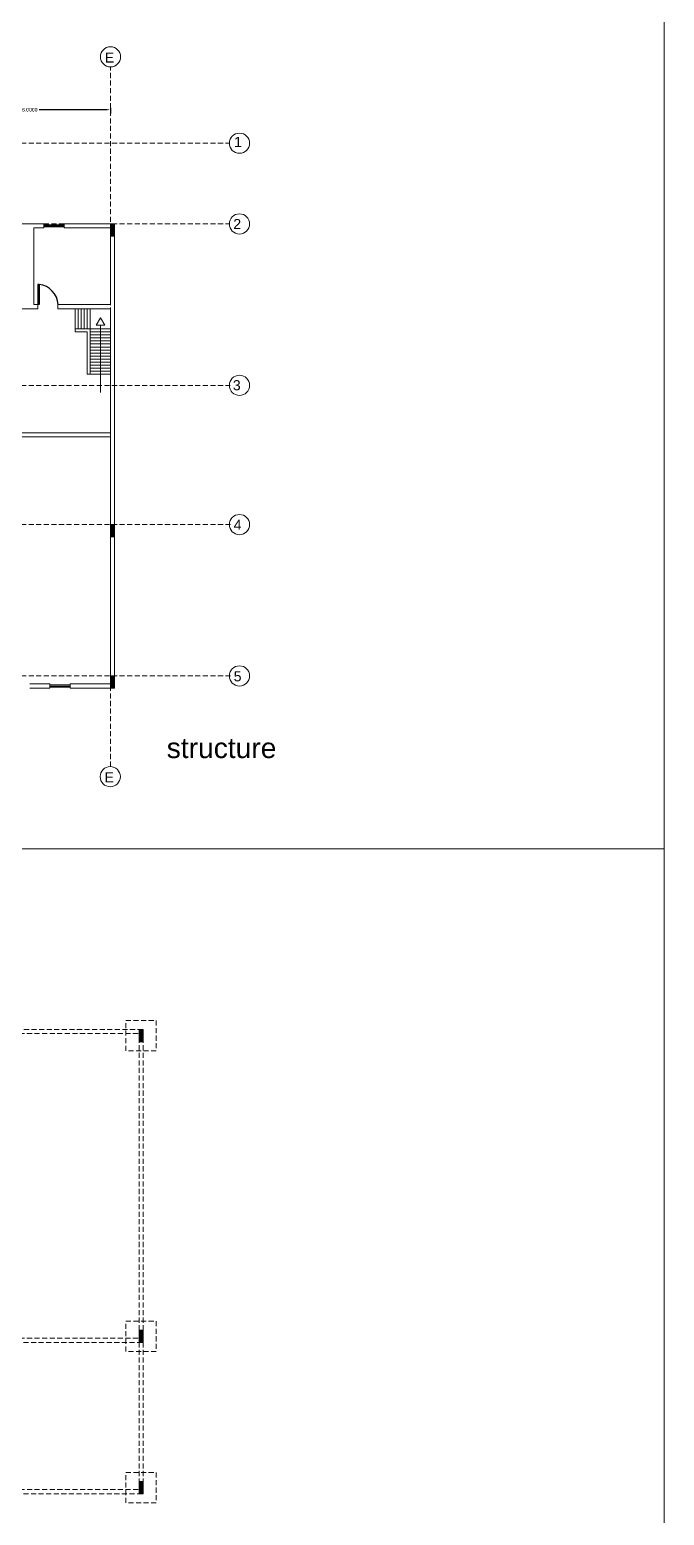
# Model space of a CAD drawing. Header units: inches. Extents: x 17 to 458, y 103 to 566.
# Drawn here: x 67.1 to 98.5, y 153.6 to 227.3 of the extents above; entities that cross this region are included whole.
import ezdxf

# ---------------------------------------------------------------- set-up
doc = ezdxf.new("R2010")
doc.units = ezdxf.units.IN
doc.header["$MEASUREMENT"] = 0
doc.linetypes.add('DASHED2', pattern=[0.375, 0.25, -0.125])
doc.layers.add('FUR', color=6, linetype='Continuous')
doc.styles.get("Standard").update_dxf_attribs({"font": 'arial.ttf'})
doc.dimstyles.get("Standard").update_dxf_attribs({"dimtxt": 0.18, "dimasz": 0.18, "dimexe": 0.18, "dimexo": 0.0625, "dimgap": 0.09, "dimtad": 0, "dimtih": 1, "dimtoh": 1, "dimdec": 4, "dimzin": 0, "dimdsep": 46, "dimtxsty": 'Standard', "dimcen": 0.09, "dimadec": 0, "dimazin": 0, "dimtfac": 1, "dimtdec": 4, "dimtofl": 0, "dimtmove": 0, "dimatfit": 3, "dimfxl": 1, "dimtolj": 1, "dimtzin": 0, "dimarcsym": 0})

# ---------------------------------------------------------------- blocks, each defined once
blk = doc.blocks.new('DESK4')
at = {"color": 0}
for p, q in [((0, 1), (-0.06, 1)), ((0, 0), (-0.06, 0))]:
    blk.add_line(p, q, dxfattribs=at)
blk.add_lwpolyline([(-0.06, 1), (-0.06, 0)], dxfattribs=at)
blk.add_lwpolyline([(0.945, 0, 0.376459), (0, 1), (0, 0)], format="xyb", dxfattribs=at)
blk = doc.blocks.new('*D89')
at = {"color": 0, "lineweight": -2, "transparency": 16777216}
for p, q in [((63.104, 223.384), (63.104, 223.114)), ((63.284, 223.294), (66.64, 223.294)), ((70.924, 223.294), (67.567, 223.294)), ((71.104, 223.384), (71.104, 223.114))]:
    blk.add_line(p, q, dxfattribs=at)
at = {"color": 0, "transparency": 16777216}
for points in [[(63.284, 223.324), (63.284, 223.264), (63.104, 223.294)], [(70.924, 223.324), (70.924, 223.264), (71.104, 223.294)]]:
    blk.add_solid(points, dxfattribs=at)
at = {"layer": 'Defpoints', "color": 0, "transparency": 16777216}
for p in [(63.104, 223.447), (63.104, 223.294), (71.104, 223.447)]:
    blk.add_point(p, dxfattribs=at)
at = {"color": 0, "transparency": 16777216, "insert": (67.104, 223.294), "char_height": 0.18, "attachment_point": 5}
blk.add_mtext('\\A1;8.0000', dxfattribs=at)

msp = doc.modelspace()

# ---------------------------------------------------------------- hatches: boundary and pattern name
at = {"lineweight": 0}
h = msp.add_hatch(color=6, dxfattribs=at)
h.dxf.hatch_style = 1
h.paths.add_polyline_path([(71.30393, 217.63333), (71.10393, 217.63333), (71.10393, 217.03333), (71.30393, 217.03333)])
h = msp.add_hatch(color=6, dxfattribs=at)
h.dxf.hatch_style = 1
h.paths.add_polyline_path([(71.30393, 202.73333), (71.10393, 202.73333), (71.10393, 202.13333), (71.30393, 202.13333)])
h = msp.add_hatch(color=6, dxfattribs=at)
h.dxf.hatch_style = 1
h.paths.add_polyline_path([(71.30393, 195.23333), (71.10393, 195.23333), (71.10393, 194.63333), (71.30393, 194.63333)])
h = msp.add_hatch(color=6, dxfattribs=at)
h.dxf.hatch_style = 1
h.paths.add_polyline_path([(72.71834, 177.70544), (72.51834, 177.70544), (72.51834, 177.10544), (72.71834, 177.10544)])
h = msp.add_hatch(color=6, dxfattribs=at)
h.dxf.hatch_style = 1
h.paths.add_polyline_path([(72.51834, 162.20544), (72.71834, 162.20544), (72.71834, 162.80544), (72.51834, 162.80544)])
h = msp.add_hatch(color=6, dxfattribs=at)
h.dxf.hatch_style = 1
h.paths.add_polyline_path([(72.71834, 155.30544), (72.51834, 155.30544), (72.51834, 154.70544), (72.71834, 154.70544)])

# ---------------------------------------------------------------- linework, layer by layer
at = {"color": 1, "linetype": 'DASHED2', "lineweight": 0}
msp.add_line((71.10393, 190.74048), (71.10393, 225.41541), dxfattribs=at)
at = {"color": 18, "linetype": 'DASHED2', "lineweight": 0, "true_color": 0x000000}
for p, q in [((32.55293, 221.63333), (76.99151, 221.63333)), ((32.55293, 217.63333), (77.00646, 217.63333)), ((32.55293, 209.63333), (77.03636, 209.63333)), ((32.55293, 202.73333), (77.06215, 202.73333)), ((32.55293, 195.23333), (77.09018, 195.23333))]:
    msp.add_line(p, q, dxfattribs=at)
at = {"lineweight": 0}
for p, q in [((64.80393, 217.63333), (67.30393, 217.63333)), ((67.30393, 217.63333), (67.80393, 217.63333)), ((67.30393, 217.43333), (67.30393, 213.63333)), ((67.30393, 217.43333), (67.80393, 217.43333)), ((67.80393, 217.43333), (67.80393, 217.63333)), ((67.80393, 217.58333), (68.80393, 217.58333)), ((67.80393, 217.53333), (68.80393, 217.53333)), ((67.80393, 217.48333), (68.80393, 217.48333)), ((68.80393, 217.63333), (71.30393, 217.63333)), ((68.80393, 217.43333), (68.80393, 217.63333)), ((68.80393, 217.43333), (71.10393, 217.43333)), ((71.10393, 217.43333), (71.10393, 213.63333)), ((71.30393, 217.63333), (71.30393, 213.63333)), ((67.30393, 213.63333), (67.50393, 213.63333)), ((67.50393, 213.63333), (67.50393, 213.43333)), ((68.50393, 213.63333), (71.10393, 213.63333)), ((68.50393, 213.63333), (68.50393, 213.43333)), ((71.30393, 213.63333), (71.30393, 209.63333)), ((64.50393, 213.43333), (67.50393, 213.43333)), ((68.50393, 213.43333), (71.10393, 213.43333)), ((69.35393, 213.43333), (69.35393, 212.43333)), ((69.50393, 213.43333), (69.50393, 212.43333)), ((69.65393, 213.43333), (69.65393, 212.43333)), ((69.80393, 213.43333), (69.80393, 212.43333)), ((69.95393, 213.43333), (69.95393, 212.43333)), ((69.95393, 213.43333), (69.95393, 212.43333)), ((70.10393, 213.43333), (70.10393, 210.18333)), ((71.10393, 213.43333), (71.10393, 209.63333)), ((69.35393, 212.43333), (71.10393, 212.43333)), ((69.35393, 212.43333), (69.35393, 212.28333)), ((69.35393, 212.28333), (69.95393, 212.28333)), ((69.95393, 212.28333), (69.95393, 210.18333)), ((70.10393, 212.28333), (71.10393, 212.28333)), ((70.10393, 212.28333), (71.10393, 212.28333)), ((70.10393, 212.13333), (71.10393, 212.13333)), ((70.10393, 211.98333), (71.10393, 211.98333)), ((70.10393, 211.83333), (71.10393, 211.83333)), ((70.10393, 211.68333), (71.10393, 211.68333)), ((70.10393, 211.53333), (71.10393, 211.53333)), ((70.10393, 211.38333), (71.10393, 211.38333)), ((70.10393, 211.23333), (71.10393, 211.23333)), ((70.10393, 211.08333), (71.10393, 211.08333)), ((70.10393, 210.93333), (71.10393, 210.93333)), ((70.10393, 210.78333), (71.10393, 210.78333)), ((70.10393, 210.63333), (71.10393, 210.63333)), ((70.10393, 210.18333), (69.95393, 210.18333)), ((70.10393, 210.48333), (71.10393, 210.48333)), ((70.10393, 210.33333), (71.10393, 210.33333)), ((70.10393, 210.18333), (71.10393, 210.18333)), ((71.10393, 209.43333), (71.10393, 209.63333)), ((71.10393, 209.43333), (71.10393, 194.83333)), ((71.30393, 209.63333), (71.30393, 194.63333)), ((71.10393, 207.08333), (66.51287, 207.08333)), ((71.10393, 207.28333), (66.71287, 207.28333)), ((68.10393, 194.83333), (67.10393, 194.83333)), ((68.10393, 194.63333), (67.10393, 194.63333)), ((68.10393, 194.83333), (68.10393, 194.63333)), ((69.10393, 194.78333), (68.10393, 194.78333)), ((69.10393, 194.73333), (68.10393, 194.73333)), ((69.10393, 194.68333), (68.10393, 194.68333)), ((71.10393, 194.83333), (69.10393, 194.83333)), ((69.10393, 194.83333), (69.10393, 194.63333)), ((71.30393, 194.63333), (69.10393, 194.63333))]:
    msp.add_line(p, q, dxfattribs=at)
at = {"color": 6, "lineweight": 0}
for p, q in [((71.10393, 217.63333), (71.30393, 217.63333)), ((71.10393, 217.03333), (71.10393, 217.63333)), ((71.30393, 217.63333), (71.30393, 217.03333)), ((71.30393, 217.03333), (71.10393, 217.03333)), ((71.10393, 202.73333), (71.30393, 202.73333)), ((71.10393, 202.13333), (71.10393, 202.73333)), ((71.30393, 202.73333), (71.30393, 202.13333)), ((71.30393, 202.13333), (71.10393, 202.13333)), ((71.10393, 195.23333), (71.30393, 195.23333)), ((71.10393, 194.63333), (71.10393, 195.23333)), ((71.30393, 195.23333), (71.30393, 194.63333)), ((71.30393, 194.63333), (71.10393, 194.63333)), ((72.51834, 177.70544), (72.71834, 177.70544)), ((72.51834, 177.10544), (72.51834, 177.70544)), ((72.71834, 177.70544), (72.71834, 177.10544)), ((72.71834, 177.10544), (72.51834, 177.10544)), ((72.51834, 162.80544), (72.71834, 162.80544)), ((72.51834, 162.20544), (72.51834, 162.80544)), ((72.71834, 162.80544), (72.71834, 162.20544)), ((72.71834, 162.20544), (72.51834, 162.20544)), ((72.51834, 155.30544), (72.71834, 155.30544)), ((72.51834, 154.70544), (72.51834, 155.30544)), ((72.71834, 154.70544), (72.51834, 154.70544)), ((72.71834, 155.30544), (72.71834, 154.70544))]:
    msp.add_line(p, q, dxfattribs=at)
at = {"color": 2, "lineweight": 0}
msp.add_line((70.60393, 209.28333), (70.60393, 212.62151), dxfattribs=at)
at = {"color": 5, "linetype": 'DASHED2', "lineweight": 0}
for p, q in [((41.31834, 177.70544), (72.71834, 177.70544)), ((64.71834, 177.50544), (72.51834, 177.50544)), ((72.51834, 162.80544), (72.51834, 177.10544)), ((72.71834, 162.80544), (72.71834, 177.10544)), ((40.91834, 162.20544), (72.51834, 162.20544)), ((64.71834, 162.40544), (72.51834, 162.40544)), ((72.51834, 162.20544), (72.51834, 155.30544)), ((72.71834, 162.20544), (72.71834, 155.30544)), ((40.91834, 154.70544), (72.51834, 154.70544)), ((64.71908, 154.90544), (72.51834, 154.90544))]:
    msp.add_line(p, q, dxfattribs=at)
at = {"lineweight": 0}
for points in [[(16.75293, 228.10306), (98.53317, 228.10306), (98.53317, 186.6669), (16.75293, 186.6669)], [(16.75293, 186.6669), (98.53317, 186.6669), (98.53317, 145.23073), (16.75293, 145.23073)]]:
    msp.add_lwpolyline(points, close=True, dxfattribs=at)
at = {"color": 2, "lineweight": 0}
msp.add_lwpolyline([(70.39975, 212.62151), (70.60791, 212.98207), (70.81608, 212.62151)], close=True, dxfattribs=at)
at = {"color": 3, "linetype": 'DASHED2', "lineweight": 0}
for points in [[(71.86834, 178.15544), (73.36834, 178.15544), (73.36834, 176.65544), (71.86834, 176.65544)], [(71.86834, 163.25544), (73.36834, 163.25544), (73.36834, 161.75544), (71.86834, 161.75544)], [(71.86834, 155.75544), (73.36834, 155.75544), (73.36834, 154.25544), (71.86834, 154.25544)]]:
    msp.add_lwpolyline(points, close=True, dxfattribs=at)
at = {"color": 1, "lineweight": 0}
for centre in [(71.10393, 225.91541), (77.49151, 221.63333), (77.49151, 217.63333), (77.49151, 209.63333), (77.49151, 202.73333), (77.49151, 195.23333), (71.09287, 190.2406)]:
    msp.add_circle(centre, 0.5, dxfattribs=at)

# ---------------------------------------------------------------- block references
at = {"layer": 'FUR', "color": 40, "lineweight": 0, "true_color": 0xf8d731, "xscale": 0.99599986897069, "yscale": 0.99599986897069, "zscale": 0.99599986897069}
msp.add_blockref('DESK4', (67.56369, 213.63333), dxfattribs=at)

# ---------------------------------------------------------------- texts
at = {"color": 1, "lineweight": 0}
for s, p in [('E', (70.81826, 225.62978)), ('1', (77.22476, 221.44878)), ('2', (77.1866, 217.37927)), ('3', (77.16382, 209.3898)), ('4', (77.20746, 202.47471)), ('5', (77.2057, 194.96253)), ('E', (70.8072, 189.95498))]:
    msp.add_text(s, height=0.5, dxfattribs=at).set_placement(p)
at = {"lineweight": 0, "insert": (73.88874, 192.16214), "char_height": 1, "width": 25.7543897, "attachment_point": 1}
msp.add_mtext('structure', dxfattribs=at)

# ---------------------------------------------------------------- dimensions: what is measured, and where the dimension line sits
at = {"color": 2}
dim = msp.add_linear_dim(base=(63.10393, 223.29415), p1=(71.10393, 223.44665), p2=(63.10393, 223.44665), dimstyle='Standard', dxfattribs=at)
dim.commit()
dim.dimension.update_dxf_attribs({"geometry": '*D89', "text_midpoint": (67.10393, 223.29415)})

doc.saveas('drawing.dxf')
